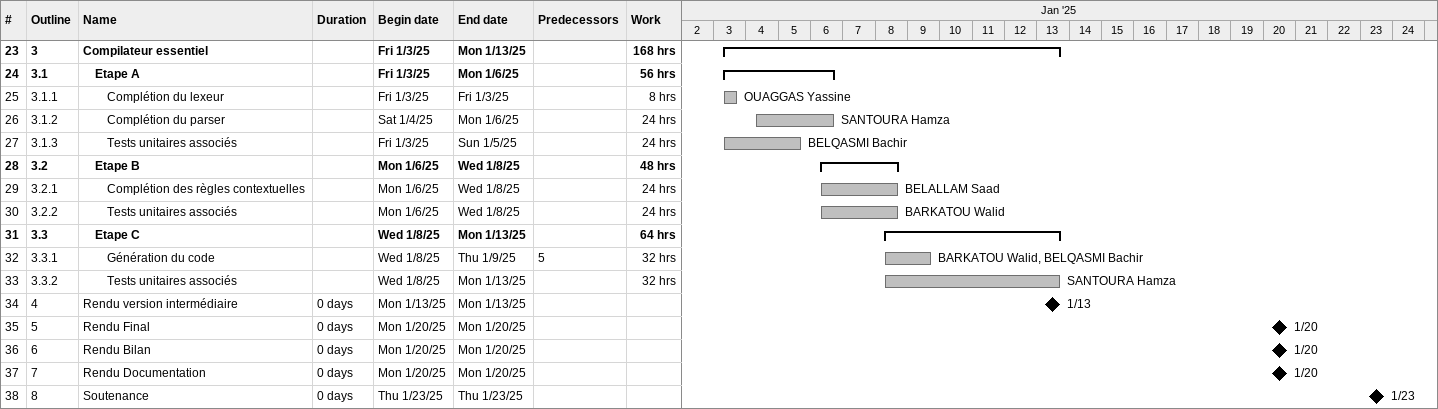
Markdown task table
| ID | WBS | Task | Duration | Start | Finish | Predecessors | Resources | Work (h) |
|---|---|---|---|---|---|---|---|---|
| 23 | 3 | **Compilateur essentiel** |  | 2025-01-03 | 2025-01-13 |  |  | 168 |
| 24 | 3.1 | **Etape A** |  | 2025-01-03 | 2025-01-06 |  |  | 56 |
| 25 | 3.1.1 | Complétion du lexeur |  | 2025-01-03 | 2025-01-03 |  | OUAGGAS Yassine | 8 |
| 26 | 3.1.2 | Complétion du parser |  | 2025-01-04 | 2025-01-06 |  | SANTOURA Hamza | 24 |
| 27 | 3.1.3 | Tests unitaires associés |  | 2025-01-03 | 2025-01-05 |  | BELQASMI Bachir | 24 |
| 28 | 3.2 | **Etape B** |  | 2025-01-06 | 2025-01-08 |  |  | 48 |
| 29 | 3.2.1 | Complétion des règles contextuelles |  | 2025-01-06 | 2025-01-08 |  | BELALLAM Saad | 24 |
| 30 | 3.2.2 | Tests unitaires associés |  | 2025-01-06 | 2025-01-08 |  | BARKATOU Walid | 24 |
| 31 | 3.3 | **Etape C** |  | 2025-01-08 | 2025-01-13 |  |  | 64 |
| 32 | 3.3.1 | Génération du code |  | 2025-01-08 | 2025-01-09 | 5 | BARKATOU Walid, BELQASMI Bachir | 32 |
| 33 | 3.3.2 | Tests unitaires associés |  | 2025-01-08 | 2025-01-13 |  | SANTOURA Hamza | 32 |
| 34 | 4 | Rendu version intermédiaire | 0d | 2025-01-13 | 2025-01-13 |  |  |  |
| 35 | 5 | Rendu Final | 0d | 2025-01-20 | 2025-01-20 |  |  |  |
| 36 | 6 | Rendu Bilan | 0d | 2025-01-20 | 2025-01-20 |  |  |  |
| 37 | 7 | Rendu Documentation | 0d | 2025-01-20 | 2025-01-20 |  |  |  |
| 38 | 8 | Soutenance | 0d | 2025-01-23 | 2025-01-23 |  |  |  |
